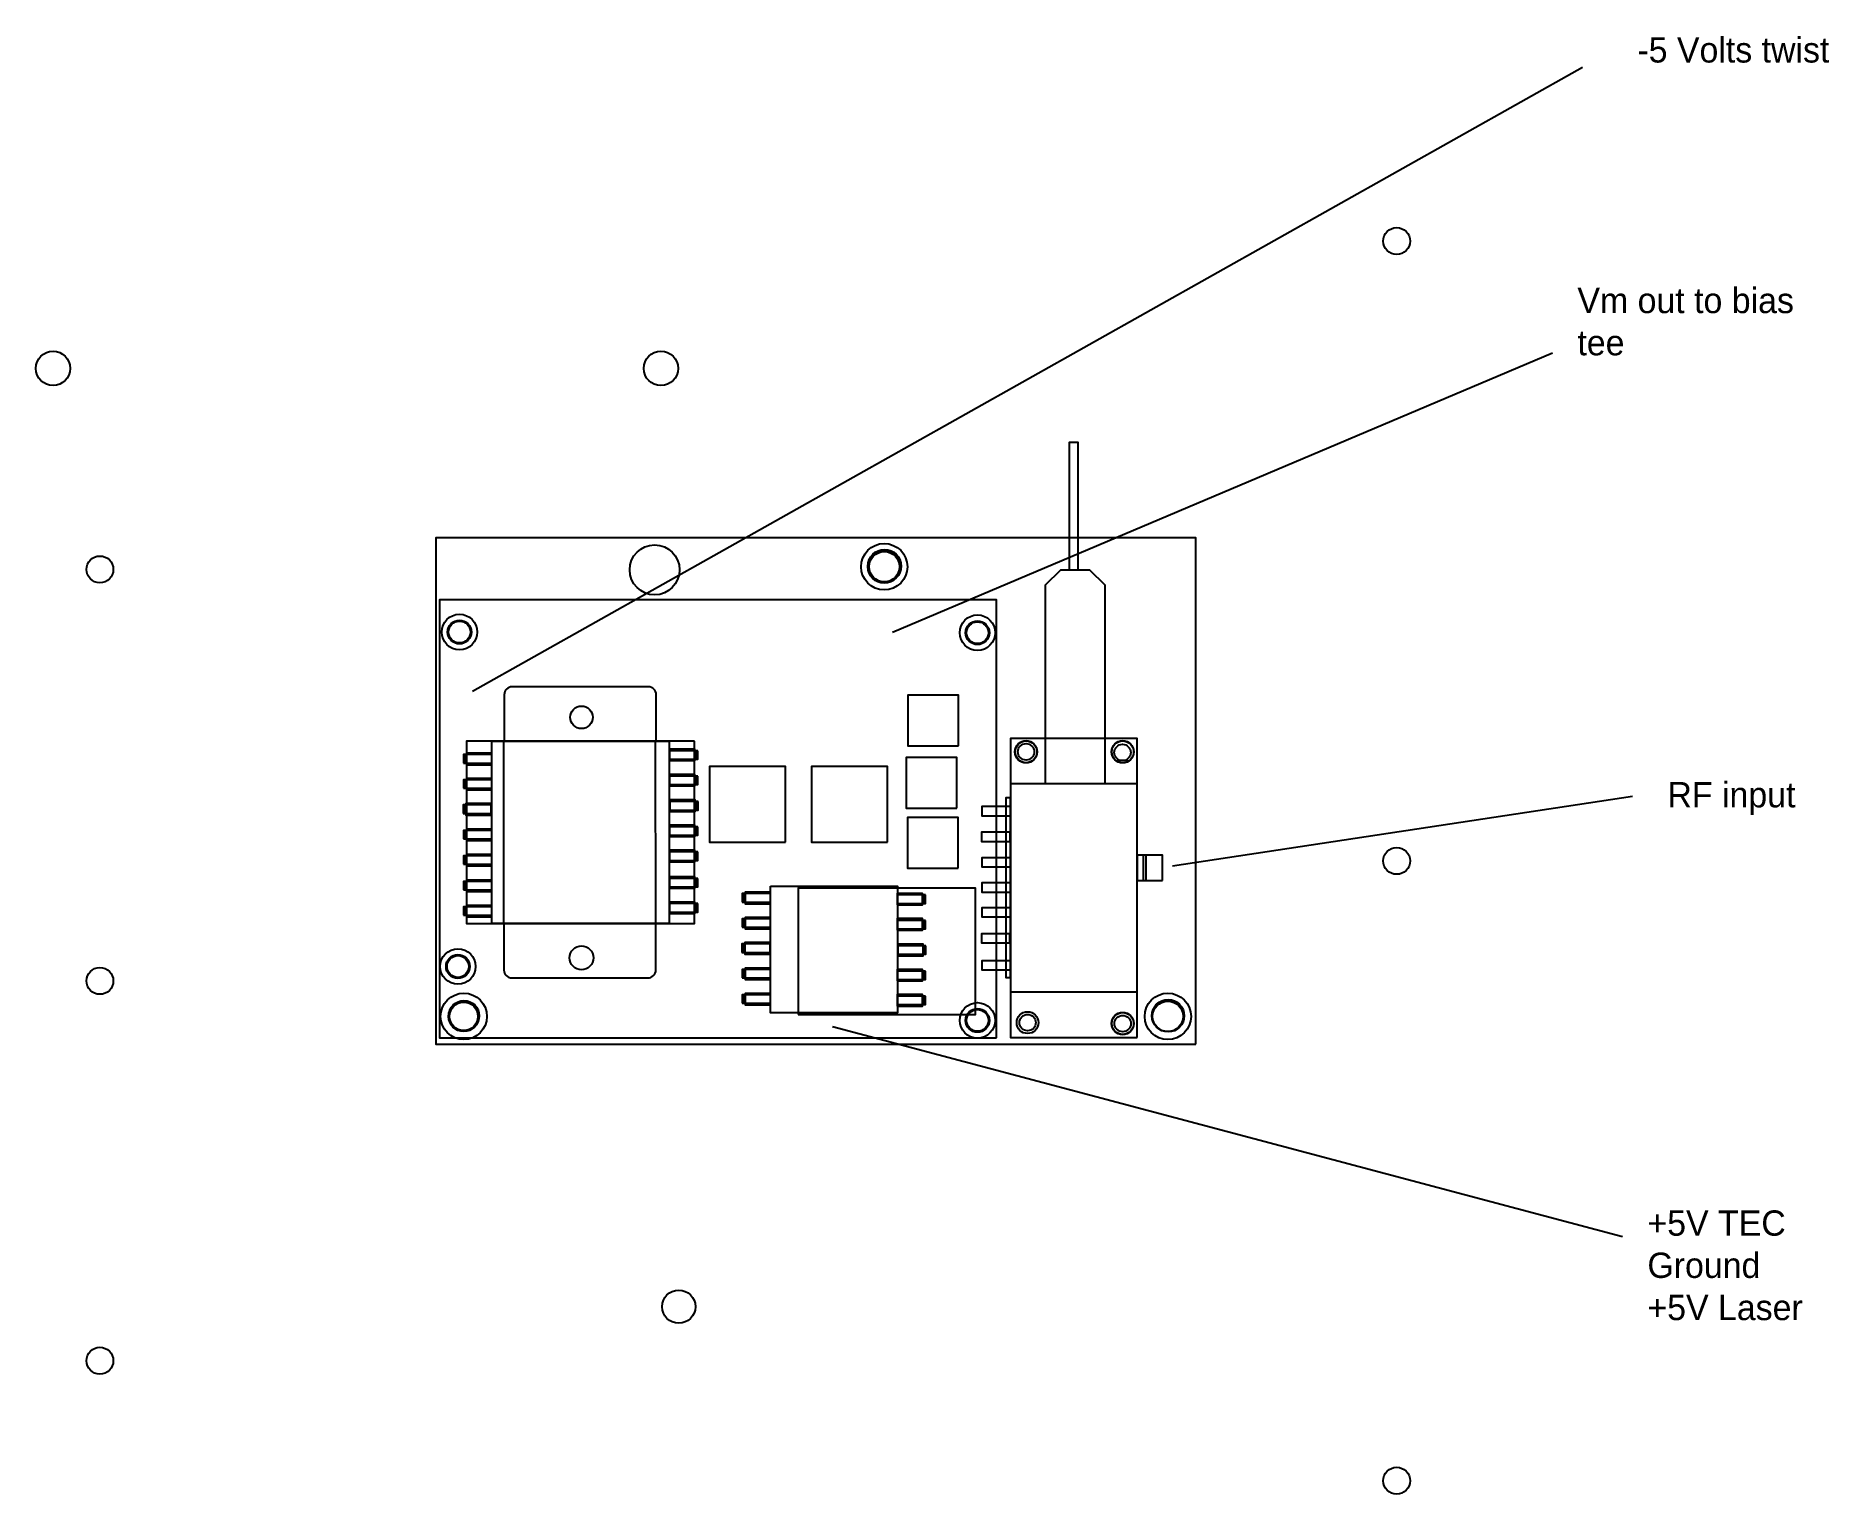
# Model space of a CAD drawing. Extents: x 3.7 to 10.78, y 1.63 to 7.39.
import ezdxf

# ---------------------------------------------------------------- set-up
doc = ezdxf.new("R2010")
doc.units = 0
doc.header["$MEASUREMENT"] = 0
doc.layers.get('0').update_dxf_attribs({"linetype": 'CONTINUOUS'})
doc.layers.add('BOX', color=1, linetype='CONTINUOUS')
doc.layers.add('PSI_NOTES', color=7, linetype='CONTINUOUS')

msp = doc.modelspace()

# ---------------------------------------------------------------- linework, layer by layer
for p, q in [((5.5431, 3.8802, 0.9375), (5.5423, 4.6045, 0.9375)), ((6.1431, 3.8802, 0.9375), (6.1417, 4.6045, 0.9375))]:
    msp.add_line(p, q)
at = {"elevation": -0.0625}
for points in [[(7.7762, 5.2804), (7.7762, 5.7849), (7.8088, 5.7849), (7.8088, 5.2804)], [(8.2746, 3.4078), (8.2746, 5.4078), (5.2746, 5.4078), (5.2746, 3.4078)], [(7.9166, 4.4374), (7.9166, 5.2204), (7.8566, 5.2804), (7.7406, 5.2804), (7.6806, 5.2204), (7.6806, 4.4374)], [(7.4885, 3.4332), (7.4885, 5.1628), (5.2886, 5.1628), (5.2886, 3.4332)], [(7.3375, 4.5868), (7.3375, 4.7868), (7.1375, 4.7868), (7.1375, 4.5868)], [(6.2956, 4.6045), (5.3956, 4.6045), (5.3956, 3.8845), (6.2956, 3.8845)], [(6.1963, 3.8845), (5.4952, 3.8845), (5.4952, 4.6045), (6.1963, 4.6045)], [(8.043, 3.4346), (8.043, 4.6156), (7.543, 4.6156), (7.543, 3.4346)], [(5.3836, 4.5182), (5.4951, 4.5182), (5.4951, 4.5515), (5.3836, 4.5515)], [(5.3868, 4.5465), (5.3921, 4.5465), (5.3921, 4.523), (5.3868, 4.523)], [(5.4951, 4.5569), (5.3951, 4.5569), (5.3951, 4.5117), (5.4951, 4.5117)], [(6.1971, 4.5283), (6.2971, 4.5283), (6.2971, 4.5735), (6.1971, 4.5735)], [(6.3086, 4.567), (6.1971, 4.567), (6.1971, 4.5337), (6.3086, 4.5337)], [(6.3054, 4.5387), (6.3001, 4.5387), (6.3001, 4.5622), (6.3054, 4.5622)], [(7.3319, 4.3402), (7.3319, 4.5402), (7.1319, 4.5402), (7.1319, 4.3402)], [(6.1971, 4.4282), (6.2971, 4.4282), (6.2971, 4.4735), (6.1971, 4.4735)], [(6.3086, 4.4669), (6.1971, 4.4669), (6.1971, 4.4337), (6.3086, 4.4337)], [(6.3054, 4.4387), (6.3001, 4.4387), (6.3001, 4.4622), (6.3054, 4.4622)], [(6.6544, 4.2051), (6.6544, 4.5051), (6.3544, 4.5051), (6.3544, 4.2051)], [(7.0572, 4.2051), (7.0572, 4.5051), (6.7572, 4.5051), (6.7572, 4.2051)], [(5.3836, 4.4188), (5.4951, 4.4188), (5.4951, 4.4521), (5.3836, 4.4521)], [(5.3868, 4.4471), (5.3921, 4.4471), (5.3921, 4.4236), (5.3868, 4.4236)], [(5.4951, 4.4575), (5.3951, 4.4575), (5.3951, 4.4123), (5.4951, 4.4123)], [(8.043, 3.6151), (8.043, 4.4356), (7.543, 4.4356), (7.543, 3.6151)], [(5.3818, 4.3194), (5.4934, 4.3194), (5.4934, 4.3526), (5.3818, 4.3526)], [(5.3851, 4.3476), (5.3903, 4.3476), (5.3903, 4.3241), (5.3851, 4.3241)], [(5.4934, 4.3581), (5.3934, 4.3581), (5.3934, 4.3128), (5.4934, 4.3128)], [(6.1988, 4.3273), (6.2988, 4.3273), (6.2988, 4.3725), (6.1988, 4.3725)], [(6.3104, 4.366), (6.1988, 4.366), (6.1988, 4.3327), (6.3104, 4.3327)], [(6.3071, 4.3377), (6.3019, 4.3377), (6.3019, 4.3612), (6.3071, 4.3612)], [(7.543, 4.3101), (7.543, 4.3465), (7.4301, 4.3465), (7.4301, 4.3101)], [(7.543, 3.6712), (7.543, 4.381), (7.5244, 4.381), (7.5244, 3.6712)], [(5.3836, 4.2184), (5.4951, 4.2184), (5.4951, 4.2517), (5.3836, 4.2517)], [(5.4951, 4.2571), (5.3951, 4.2571), (5.3951, 4.2119), (5.4951, 4.2119)], [(6.1971, 4.2279), (6.2971, 4.2279), (6.2971, 4.2731), (6.1971, 4.2731)], [(6.3086, 4.2666), (6.1971, 4.2666), (6.1971, 4.2333), (6.3086, 4.2333)], [(6.3054, 4.2383), (6.3001, 4.2383), (6.3001, 4.2618), (6.3054, 4.2618)], [(7.3368, 4.103), (7.3368, 4.303), (7.1368, 4.303), (7.1368, 4.103)], [(5.3868, 4.2467), (5.3921, 4.2467), (5.3921, 4.2232), (5.3868, 4.2232)], [(7.5423, 4.2082), (7.5423, 4.2446), (7.4293, 4.2446), (7.4293, 4.2082)], [(5.3836, 4.1184), (5.4951, 4.1184), (5.4951, 4.1516), (5.3836, 4.1516)], [(5.3868, 4.1466), (5.3921, 4.1466), (5.3921, 4.1231), (5.3868, 4.1231)], [(5.4951, 4.1571), (5.3951, 4.1571), (5.3951, 4.1118), (5.4951, 4.1118)], [(6.1971, 4.1284), (6.2971, 4.1284), (6.2971, 4.1737), (6.1971, 4.1737)], [(6.3086, 4.1672), (6.1971, 4.1672), (6.1971, 4.1339), (6.3086, 4.1339)], [(6.3054, 4.1389), (6.3001, 4.1389), (6.3001, 4.1624), (6.3054, 4.1624)], [(7.543, 4.1079), (7.543, 4.1442), (7.4301, 4.1442), (7.4301, 4.1079)], [(8.143, 4.0549), (8.143, 4.1549), (8.043, 4.1549), (8.043, 4.0549)], [(8.0788, 4.0549), (8.0788, 4.1549), (8.0674, 4.1549), (8.0674, 4.0549)], [(5.3836, 4.0174), (5.4951, 4.0174), (5.4951, 4.0507), (5.3836, 4.0507)], [(5.3868, 4.0457), (5.3921, 4.0457), (5.3921, 4.0222), (5.3868, 4.0222)], [(5.4951, 4.0561), (5.3951, 4.0561), (5.3951, 4.0109), (5.4951, 4.0109)], [(6.1971, 4.0236), (6.2971, 4.0236), (6.2971, 4.0688), (6.1971, 4.0688)], [(6.3086, 4.0623), (6.1971, 4.0623), (6.1971, 4.029), (6.3086, 4.029)], [(6.3054, 4.034), (6.3001, 4.034), (6.3001, 4.0575), (6.3054, 4.0575)], [(7.543, 4.0088), (7.543, 4.0451), (7.4301, 4.0451), (7.4301, 4.0088)], [(6.1971, 3.9241), (6.2971, 3.9241), (6.2971, 3.9694), (6.1971, 3.9694)], [(6.4844, 3.9692), (6.596, 3.9692), (6.596, 4.0024), (6.4844, 4.0024)], [(6.4877, 3.9974), (6.4929, 3.9974), (6.4929, 3.9739), (6.4877, 3.9739)], [(6.596, 4.0079), (6.496, 4.0079), (6.496, 3.9626), (6.596, 3.9626)], [(6.5963, 4.0318), (7.0966, 4.0318), (7.0966, 3.5318), (6.5963, 3.5318)], [(6.705, 3.5247), (7.405, 3.5247), (7.405, 4.0247), (6.705, 4.0247)], [(7.0963, 3.9584), (7.1963, 3.9584), (7.1963, 4.0036), (7.0963, 4.0036)], [(7.2078, 3.9971), (7.0963, 3.9971), (7.0963, 3.9638), (7.2078, 3.9638)], [(7.2046, 3.9688), (7.1994, 3.9688), (7.1994, 3.9923), (7.2046, 3.9923)], [(5.3836, 3.9174), (5.4951, 3.9174), (5.4951, 3.9506), (5.3836, 3.9506)], [(5.3868, 3.9456), (5.3921, 3.9456), (5.3921, 3.9221), (5.3868, 3.9221)], [(5.4951, 3.9561), (5.3951, 3.9561), (5.3951, 3.9108), (5.4951, 3.9108)], [(6.3086, 3.9629), (6.1971, 3.9629), (6.1971, 3.9296), (6.3086, 3.9296)], [(6.3054, 3.9346), (6.3001, 3.9346), (6.3001, 3.9581), (6.3054, 3.9581)], [(6.4844, 3.8697), (6.596, 3.8697), (6.596, 3.903), (6.4844, 3.903)], [(6.4877, 3.898), (6.4929, 3.898), (6.4929, 3.8745), (6.4877, 3.8745)], [(6.596, 3.9084), (6.496, 3.9084), (6.496, 3.8632), (6.596, 3.8632)], [(7.0963, 3.8583), (7.1963, 3.8583), (7.1963, 3.9036), (7.0963, 3.9036)], [(7.2078, 3.897), (7.0963, 3.897), (7.0963, 3.8638), (7.2078, 3.8638)], [(7.5431, 3.9104), (7.5431, 3.9468), (7.4301, 3.9468), (7.4301, 3.9104)], [(7.2046, 3.8688), (7.1994, 3.8688), (7.1994, 3.8923), (7.2046, 3.8923)], [(7.5412, 3.808), (7.5412, 3.8443), (7.4283, 3.8443), (7.4283, 3.808)], [(6.4827, 3.7703), (6.5943, 3.7703), (6.5943, 3.8036), (6.4827, 3.8036)], [(6.486, 3.7986), (6.4912, 3.7986), (6.4912, 3.7751), (6.486, 3.7751)], [(6.5943, 3.809), (6.4943, 3.809), (6.4943, 3.7638), (6.5943, 3.7638)], [(7.098, 3.7574), (7.198, 3.7574), (7.198, 3.8026), (7.098, 3.8026)], [(7.2096, 3.7961), (7.098, 3.7961), (7.098, 3.7628), (7.2096, 3.7628)], [(7.2063, 3.7678), (7.2011, 3.7678), (7.2011, 3.7913), (7.2063, 3.7913)], [(6.4844, 3.6694), (6.596, 3.6694), (6.596, 3.7026), (6.4844, 3.7026)], [(6.4877, 3.6976), (6.4929, 3.6976), (6.4929, 3.6742), (6.4877, 3.6742)], [(6.596, 3.7081), (6.496, 3.7081), (6.496, 3.6628), (6.596, 3.6628)], [(7.0963, 3.658), (7.1963, 3.658), (7.1963, 3.7032), (7.0963, 3.7032)], [(7.2078, 3.6967), (7.0963, 3.6967), (7.0963, 3.6634), (7.2078, 3.6634)], [(7.2046, 3.6684), (7.1994, 3.6684), (7.1994, 3.6919), (7.2046, 3.6919)], [(7.5428, 3.7013), (7.5428, 3.7377), (7.4298, 3.7377), (7.4298, 3.7013)], [(6.4844, 3.5693), (6.596, 3.5693), (6.596, 3.6026), (6.4844, 3.6026)], [(6.4877, 3.5976), (6.4929, 3.5976), (6.4929, 3.5741), (6.4877, 3.5741)], [(6.596, 3.608), (6.496, 3.608), (6.496, 3.5628), (6.596, 3.5628)], [(7.0963, 3.5585), (7.1963, 3.5585), (7.1963, 3.6038), (7.0963, 3.6038)], [(7.2078, 3.5973), (7.0963, 3.5973), (7.0963, 3.564), (7.2078, 3.564)], [(7.2046, 3.569), (7.1994, 3.569), (7.1994, 3.5925), (7.2046, 3.5925)]]:
    msp.add_lwpolyline(points, close=True, dxfattribs=at)
for points in [[(6.1133, 4.8195), (5.5759, 4.8195, 0.414214), (5.5446, 4.7882), (5.5446, 4.6045), (6.1446, 4.6045), (6.1446, 4.7882, 0.414214)], [(6.1431, 3.8845), (5.5431, 3.8845), (5.5431, 3.7008, 0.414214), (5.5744, 3.6695), (6.1118, 3.6695, 0.414214), (6.1431, 3.7008)]]:
    msp.add_lwpolyline(points, format="xyb", close=True, dxfattribs=at)
for centre, radius in [((7.045, 5.2937, -0.0625), 0.0915), ((6.1383, 5.281), 0.0985), ((7.045, 5.2937, -0.0625), 0.065), ((7.045, 5.2937, -0.0625), 0.06), ((5.3679, 5.0357, 0.9375), 0.07), ((7.4128, 5.033, -0.0625), 0.07), ((5.3679, 5.0357, -0.0625), 0.047), ((5.3679, 5.0357, 0.9375), 0.043), ((7.4128, 5.033, -0.0625), 0.047), ((7.4128, 5.033, -0.0625), 0.043), ((5.8496, 4.6988, -0.0625), 0.0445), ((7.6047, 4.5625, 0.9375), 0.0441), ((7.6047, 4.5625, 0.9375), 0.043), ((7.9862, 4.5625, 0.9375), 0.0441), ((7.9862, 4.5625, -0.0625), 0.043), ((7.6047, 4.5625, 0.9375), 0.0323), ((7.9855, 4.5599, 0.9375), 0.0323), ((5.3616, 3.7148, 0.9375), 0.07), ((5.3616, 3.7148, 0.9375), 0.047), ((5.3616, 3.7148, -0.0625), 0.047), ((5.3616, 3.7148, 0.9375), 0.043), ((5.8496, 3.7488, -0.0625), 0.047), ((5.3846, 3.5178, 0.875), 0.0915), ((5.3846, 3.5178, 0.875), 0.06), ((5.3846, 3.5178, -0.0625), 0.056), ((7.4128, 3.5019, 0.9375), 0.07), ((7.4128, 3.5019, 0.9375), 0.047), ((7.4128, 3.5019, 1), 0.043), ((7.4128, 3.5019, -0.0625), 0.043), ((8.1646, 3.5178, 0.875), 0.0915), ((8.1646, 3.5178, 0.875), 0.06), ((7.6107, 3.4929, -0.0625), 0.043), ((7.6107, 3.4929, -0.0625), 0.0323), ((7.9862, 3.4894, 0.9375), 0.0441), ((7.9862, 3.4894, -0.0625), 0.043), ((7.9862, 3.4894, 0.9375), 0.0323)]:
    msp.add_circle(centre, radius)
at = {"color": 5}
msp.add_circle((8.1646, 3.5178, -0.0625), 0.06, dxfattribs=at)
at = {"layer": 'BOX'}
for centre, radius in [((9.068, 6.5798, 1.25), 0.053), ((3.763, 6.0768), 0.0678), ((6.163, 6.0768), 0.0678), ((3.948, 5.2828, 1.25), 0.053), ((7.046, 5.2961), 0.0657), ((9.068, 4.1318, 1.25), 0.053), ((3.948, 3.6578, 1.25), 0.053), ((5.3856, 3.5202), 0.06), ((8.1656, 3.5202), 0.064), ((6.2334, 2.3712, -0.0625), 0.0657), ((3.948, 2.1578, 1.25), 0.053), ((9.068, 1.6838, 1.25), 0.053)]:
    msp.add_circle(centre, radius, dxfattribs=at)
at = {"layer": 'PSI_NOTES'}
for p, q in [((5.4189, 4.802), (9.8014, 7.2665)), ((7.0771, 5.0347), (9.6829, 6.1388)), ((8.1826, 4.1119), (9.9988, 4.3879)), ((6.8403, 3.4771), (9.9593, 2.6489))]:
    msp.add_line(p, q, dxfattribs=at)

# ---------------------------------------------------------------- texts
at = {"layer": 'PSI_NOTES', "char_height": 0.1, "attachment_point": 1}
for s, insert, width in [('-5 Volts twist', (10.0185, 7.3848), 1.7174), ('Vm out to bias tee', (9.7816, 6.3951), 0.9476), ('RF input', (10.137, 4.4432), 1.8951), ('+5V TEC\\PGround\\P+5V Laser', (10.058, 2.7514), 2.1123)]:
    msp.add_mtext(s, dxfattribs=dict(at, insert=insert, width=width))

doc.saveas('drawing.dxf')
